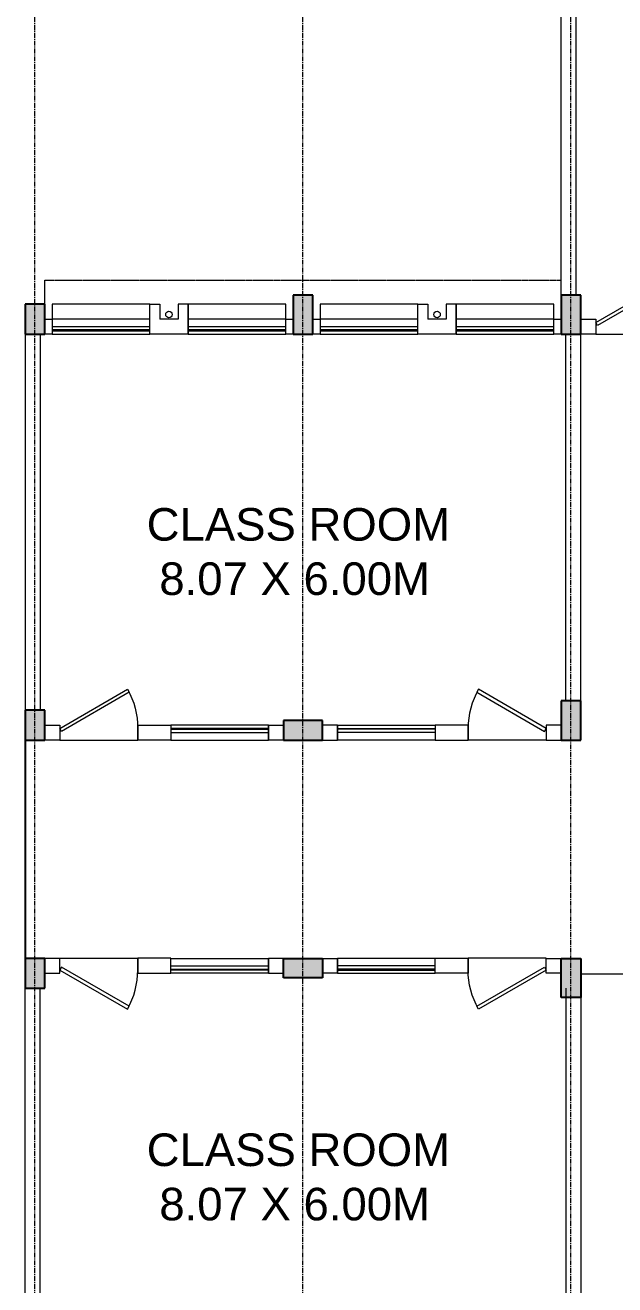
# Model space of a CAD drawing. Header units: inches. Extents: x 719368 to 6315912, y -2624014 to 446967.
# Drawn here: x 5478642 to 5487695, y -1995113 to -1975779 of the extents above; entities that cross this region are included whole.
import ezdxf
from ezdxf.lldxf.tags import DXFTag

# ---------------------------------------------------------------- set-up
doc = ezdxf.new("R2010")
doc.units = ezdxf.units.IN
doc.header["$LTSCALE"] = 20
doc.header["$MEASUREMENT"] = 0
doc.header["$PDMODE"] = 3
for name, pattern in [('CENTER', [2, 1.25, -0.25, 0.25, -0.25]), ('CENTER2', [1.125, 0.75, -0.125, 0.125, -0.125]), ('DASHED2', [0.375, 0.25, -0.125])]:
    doc.linetypes.add(name, pattern=pattern)
doc.layers.get('0').update_dxf_attribs({"color": 51, "lineweight": 30})
doc.layers.get('Defpoints').update_dxf_attribs({"lineweight": 25})
for name, color, linetype, lineweight in [('CLL LEV.', 252, 'Continuous', 18), ('COLUMN', 2, 'Continuous', 25), ('DIM', 7, 'Continuous', 13), ('DOOR', 43, 'Continuous', 13), ('FIXTURE', 15, 'DASHDOT', 9), ('GRID', 202, 'CENTER', 5), ('PROJ.', 30, 'DASHED2', 13), ('Text', 7, 'Continuous', 15), ('Ventilator', 6, 'DASHED', 20), ('WALL', 1, 'Continuous', 18), ('window', 71, 'Continuous', 18), ('Window-Wall', 7, 'Continuous', 20)]:
    doc.layers.add(name, color=color, linetype=linetype, lineweight=lineweight)
doc.layers.add('expension joint', color=248, linetype='Continuous')
doc.styles.add('L120', font='simplex.shx', dxfattribs={"height": 1})
doc.styles.add('Tabrej', font='romans.shx')
tags = doc.linetypes.add('DASHDOT', pattern=[1, 0.5, -0.25, 0, -0.25]).pattern_tags.tags
tags[10:11] = [DXFTag(74, 4), DXFTag(75, 0), DXFTag(340, '0'), DXFTag(46, 1.0), DXFTag(50, 0.0), DXFTag(44, 0.0), DXFTag(45, 0.0)]
tags[8:9] = [DXFTag(74, 4), DXFTag(75, 0), DXFTag(340, '0'), DXFTag(46, 1.0), DXFTag(50, 0.0), DXFTag(44, 0.0), DXFTag(45, 0.0)]
tags[6:7] = [DXFTag(74, 4), DXFTag(75, 0), DXFTag(340, '0'), DXFTag(46, 1.0), DXFTag(50, 0.0), DXFTag(44, 0.0), DXFTag(45, 0.0)]
tags[4:5] = [DXFTag(74, 4), DXFTag(75, 0), DXFTag(340, '0'), DXFTag(46, 1.0), DXFTag(50, 0.0), DXFTag(44, 0.0), DXFTag(45, 0.0)]
tags = doc.linetypes.add('DASHED', pattern=[0.75, 0.5, -0.25]).pattern_tags.tags
tags[6:7] = [DXFTag(74, 4), DXFTag(75, 0), DXFTag(340, '0'), DXFTag(46, 1.0), DXFTag(50, 0.0), DXFTag(44, 0.0), DXFTag(45, 0.0)]
tags[4:5] = [DXFTag(74, 4), DXFTag(75, 0), DXFTag(340, '0'), DXFTag(46, 1.0), DXFTag(50, 0.0), DXFTag(44, 0.0), DXFTag(45, 0.0)]
doc.dimstyles.new('DIM', dxfattribs={"dimtxt": 0.8, "dimasz": 0.4, "dimexe": 0.18, "dimexo": 0.0625, "dimgap": 0.1, "dimtad": 0, "dimdec": 3, "dimzin": 0, "dimdsep": 46, "dimtxsty": 'Tabrej', "dimcen": 0, "dimclrd": 251, "dimclre": 256, "dimclrt": 7, "dimadec": 0, "dimazin": 0, "dimtfac": 1, "dimtdec": 3, "dimtofl": 0, "dimtmove": 0, "dimatfit": 3, "dimfxl": 1, "dimtolj": 1, "dimtzin": 0, "dimlwd": -1, "dimlwe": -1, "dimarcsym": 0})

# ---------------------------------------------------------------- blocks, each defined once
blk = doc.blocks.new('VENTILATOR')
at = {"layer": 'Ventilator', "ltscale": 0.02}
for p, q in [((-0.18, -1.5), (-0.18, 0)), ((-0.165, 0), (-0.165, -1.5))]:
    blk.add_line(p, q, dxfattribs=at)
at = {"layer": 'Window-Wall'}
for p, q in [((-0.23, 0), (0, 0)), ((-0.23, -1.5), (-0.23, 0)), ((-0.115, 0), (-0.115, -1.5)), ((0, 0), (0, -1.5)), ((-0.23, -1.5), (0, -1.5))]:
    blk.add_line(p, q, dxfattribs=at)
blk = doc.blocks.new('*U81')
for p, q in [((0, 0), (0, 6)), ((40, 0), (40, 6))]:
    blk.add_line(p, q)
blk.add_lwpolyline([(0, 0), (34.64, -20), (35.52, -18.48), (0.88, 1.52)], close=True)
blk.add_arc((0, 0), 40, 330, 360)
blk = doc.blocks.new('New Doors')
at = {"layer": 'DOOR'}
blk.add_line((0, 0.18), (1.199, 0.18), dxfattribs=at)
at = {"layer": 'DOOR', "xscale": 0.0299845412869386, "yscale": 0.0299845412869386, "zscale": 0.0299845412869386}
blk.add_blockref('*U81', (0, 0), dxfattribs=at)
blk = doc.blocks.new('1.5 M Window')
at = {"layer": 'CLL LEV.'}
for p, q in [((-0.23, 0), (-0.46, 0)), ((-0.46, 0), (-0.46, -1.5)), ((-0.46, -1.5), (-0.23, -1.5))]:
    blk.add_line(p, q, dxfattribs=at)
at = {"layer": 'window'}
for p, q in [((-0.065, 0), (-0.065, -1.5)), ((-0.05, -1.5), (-0.05, 0))]:
    blk.add_line(p, q, dxfattribs=at)
at = {"layer": 'Window-Wall'}
for p, q in [((0, 0), (-0.23, 0)), ((-0.23, 0), (-0.23, -1.5)), ((-0.115, 0), (-0.115, -1.5)), ((0, -1.5), (0, 0)), ((-0.23, -1.5), (0, -1.5))]:
    blk.add_line(p, q, dxfattribs=at)
blk = doc.blocks.new('New Shaft')
at = {"layer": 'FIXTURE'}
blk.add_circle((0.327, -0.302), 0.05, dxfattribs=at)
at = {"layer": 'WALL'}
for p, q in [((0.035, 0), (0.62, 0)), ((0.035, 0), (0.035, -0.46)), ((0.62, 0), (0.62, -0.46)), ((0.185, -0.46), (0.185, -0.23)), ((0.185, -0.23), (0.47, -0.23)), ((0.47, -0.46), (0.47, -0.23)), ((0.035, -0.46), (0.185, -0.46)), ((0.62, -0.46), (0.47, -0.46))]:
    blk.add_line(p, q, dxfattribs=at)
blk = doc.blocks.new('*D775')
at = {"layer": 'Defpoints', "color": 0, "transparency": 16777216}
for p in [(5487172, -1990341), (5490522, -1990341), (5490522, -1990341)]:
    blk.add_point(p, dxfattribs=at)
at = {"layer": 'DIM', "transparency": 16777216}
for p, q in [((5487172, -1990341), (5487172, -1990341)), ((5490522, -1990341), (5490522, -1990341))]:
    blk.add_line(p, q, dxfattribs=at)
at = {"layer": 'DIM', "color": 251, "transparency": 16777216}
for p, q in [((5487173, -1990341), (5488845, -1990341)), ((5490522, -1990341), (5488850, -1990341))]:
    blk.add_line(p, q, dxfattribs=at)
for points in [[(5487173, -1990341), (5487173, -1990341), (5487172, -1990341)], [(5490522, -1990341), (5490522, -1990341), (5490522, -1990341)]]:
    blk.add_solid(points, dxfattribs=at)
at = {"layer": 'DIM', "color": 7, "transparency": 16777216, "insert": (5488847, -1990341), "char_height": 0.5, "attachment_point": 5, "style": 'Tabrej'}
blk.add_mtext('\\A1;3350.000\\P [10990\'-10"]', dxfattribs=at)
blk = doc.blocks.new('CU')
at = {"layer": 'WALL', "linetype": 'CENTER2'}
h = blk.add_hatch(color=256, dxfattribs=at)
h.dxf.hatch_style = 1
h.paths.add_polyline_path([(0, 0.035), (0, -0.265), (0.46, -0.265), (0.46, 0.035)])
at = {"layer": 'COLUMN', "linetype": 'CENTER2'}
blk.add_lwpolyline([(0, 0.035), (0, -0.265), (0.46, -0.265), (0.46, 0.035), (0, 0.035)], dxfattribs=at)
blk = doc.blocks.new('C2')
at = {"layer": 'COLUMN'}
h = blk.add_hatch(color=7, dxfattribs=at)
h.dxf.hatch_style = 1
h.paths.add_polyline_path([(0.3, 0), (0, 0), (0, -0.6), (0.3, -0.6)])
for p, q in [((0, 0), (0, -0.6)), ((0.3, 0), (0, 0)), ((0.3, -0.6), (0.3, 0)), ((0, -0.6), (0.3, -0.6))]:
    blk.add_line(p, q, dxfattribs=at)

msp = doc.modelspace()

# ---------------------------------------------------------------- linework, layer by layer
at = {"layer": 'expension joint'}
msp.add_line((5478642.4503, -1986751.7863), (5478642.4503, -1990101.7863), dxfattribs=at)
at = {"layer": 'GRID', "color": 190, "ltscale": 3}
for p, q in [((5482907.4502, -2014013.1905), (5482907.4502, -1964879.5209)), ((5487022.4502, -2014013.1905), (5487022.4502, -1964879.5209)), ((5478792.4503, -2014013.1905), (5478792.4503, -1965470.8594))]:
    msp.add_line(p, q, dxfattribs=at)
at = {"layer": 'PROJ.'}
for p, q in [((5478942.4503, -1980291.809), (5478942.4503, -1979691.809)), ((5478942.4503, -1979691.809), (5486872.4503, -1979691.809))]:
    msp.add_line(p, q, dxfattribs=at)
at = {"layer": 'WALL'}
for p, q in [((5486872.4502, -1979921.8317), (5486872.4502, -1974221.7863)), ((5487102.4502, -1979921.8317), (5487102.4502, -1974221.7863)), ((5478642.4503, -1980521.8317), (5478642.4503, -1986291.7863)), ((5478872.4503, -1980521.8317), (5478872.4503, -1986291.7863)), ((5486942.4502, -1986151.7863), (5486942.4502, -1980521.7863)), ((5487172.4502, -1986151.7863), (5487172.4502, -1980521.7863)), ((5478642.4503, -1996331.741), (5478642.4503, -1990561.7863)), ((5478872.4503, -1996331.741), (5478872.4503, -1990561.7863)), ((5486942.4502, -1990561.7863), (5486942.4502, -1996331.7863)), ((5487172.4502, -1990561.7863), (5487172.4502, -1996331.7863))]:
    msp.add_line(p, q, dxfattribs=at)
for points in [[(5479057.4503, -1980291.809), (5479057.4503, -1980521.809), (5478942.4503, -1980521.809), (5478942.4503, -1980291.809), (5479057.4503, -1980291.809)], [(5479057.4503, -1980291.8317), (5479057.4503, -1980521.8317), (5478942.4503, -1980521.8317), (5478942.4503, -1980291.8317), (5479057.4503, -1980291.8317)], [(5482757.4502, -1980291.8317), (5482757.4502, -1980521.8317), (5482642.4502, -1980521.8317), (5482642.4502, -1980291.8317), (5482757.4502, -1980291.8317)], [(5483172.4503, -1980291.8317), (5483172.4503, -1980521.8317), (5483057.4503, -1980521.8317), (5483057.4503, -1980291.8317), (5483172.4503, -1980291.8317)], [(5486872.4503, -1980291.8317), (5486872.4503, -1980521.8317), (5486757.4503, -1980521.8317), (5486757.4503, -1980291.8317), (5486872.4503, -1980291.8317)], [(5487172.4502, -1980521.7863), (5487172.4502, -1980291.7863), (5487402.4502, -1980291.7863), (5487402.4502, -1980521.7863), (5487172.4502, -1980521.7863)], [(5478942.4503, -1986751.7863), (5478942.4503, -1986521.7863), (5479172.4503, -1986521.7863), (5479172.4503, -1986751.7863), (5478942.4503, -1986751.7863)], [(5482377.4503, -1986751.7863), (5482377.4503, -1986521.7863), (5482607.4503, -1986521.7863), (5482607.4503, -1986751.7863), (5482377.4503, -1986751.7863)], [(5483437.4503, -1986751.7863), (5483437.4503, -1986521.7863), (5483207.4503, -1986521.7863), (5483207.4503, -1986751.7863), (5483437.4503, -1986751.7863)], [(5486872.4503, -1986751.7863), (5486872.4503, -1986521.7863), (5486642.4503, -1986521.7863), (5486642.4503, -1986751.7863), (5486872.4503, -1986751.7863)], [(5478942.4503, -1990101.7863), (5478942.4503, -1990331.7863), (5479172.4503, -1990331.7863), (5479172.4503, -1990101.7863), (5478942.4503, -1990101.7863)], [(5482377.4503, -1990101.7863), (5482377.4503, -1990331.7863), (5482607.4503, -1990331.7863), (5482607.4503, -1990101.7863), (5482377.4503, -1990101.7863)], [(5483437.4503, -1990101.7863), (5483437.4503, -1990331.7863), (5483207.4503, -1990331.7863), (5483207.4503, -1990101.7863), (5483437.4503, -1990101.7863)], [(5486872.4503, -1990101.7863), (5486872.4503, -1990331.7863), (5486642.4503, -1990331.7863), (5486642.4503, -1990101.7863), (5486872.4503, -1990101.7863)]]:
    msp.add_lwpolyline(points, dxfattribs=at)
for points in [[(5480371.8319, -1986751.9807), (5480371.8319, -1986521.7863), (5480877.4503, -1986521.7863), (5480877.4503, -1986751.9807)], [(5485443.0686, -1986751.9807), (5485443.0686, -1986521.7863), (5484937.4503, -1986521.7863), (5484937.4503, -1986751.9807)], [(5480371.8319, -1990101.5919), (5480371.8319, -1990331.7863), (5480877.4503, -1990331.7863), (5480877.4503, -1990101.5919)], [(5485443.0686, -1990101.5919), (5485443.0686, -1990331.7863), (5484937.4503, -1990331.7863), (5484937.4503, -1990101.5919)]]:
    msp.add_lwpolyline(points, close=True, dxfattribs=at)

# ---------------------------------------------------------------- block references
at = {"layer": 'COLUMN', "color": 5, "xscale": 1000, "yscale": 1000, "zscale": 1000}
for p in [(5482757.4502, -1979921.8317), (5486872.4502, -1979921.8317), (5486872.4502, -1986151.7863)]:
    msp.add_blockref('C2', p, dxfattribs=at)
at = {"layer": 'COLUMN', "linetype": 'CENTER2', "xscale": 1000, "yscale": 1000, "zscale": 1000, "rotation": 270}
for p in [(5478907.4503, -1980061.8317), (5478907.4503, -1986291.7863), (5478907.4503, -1990101.7863)]:
    msp.add_blockref('CU', p, dxfattribs=at)
at = {"layer": 'COLUMN', "color": 5, "yscale": 1000, "zscale": 1000}
for p, xscale, rotation in [((5483207.4503, -1986451.7863), 1000, 270), ((5483207.4503, -1990401.7863), -1000, 270), ((5486872.4502, -1990701.7863), -1000, 180)]:
    msp.add_blockref('C2', p, dxfattribs=dict(at, xscale=xscale, rotation=rotation))
at = {"layer": 'WALL', "yscale": 1000, "zscale": 1000}
for name, p, xscale, rotation in [('New Doors', (5487402.4502, -1980342.0735), -1000, 180), ('1.5 M Window', (5480557.4503, -1980521.8317), 1000, 270), ('New Shaft', (5481177.4503, -1980521.8317), 1000, 180), ('1.5 M Window', (5482642.4503, -1980521.8317), 1000, 270), ('1.5 M Window', (5484672.4503, -1980521.8317), 1000, 270), ('New Shaft', (5485292.4503, -1980521.8317), 1000, 180), ('1.5 M Window', (5486757.4503, -1980521.8317), 1000, 270), ('New Doors', (5479172.4503, -1986572.0735), -1000, 180), ('New Doors', (5486642.4503, -1986572.0735), 1000, 180), ('VENTILATOR', (5480877.4503, -1986751.7863), -1000, 90), ('VENTILATOR', (5484937.4503, -1986751.7863), 1000, 270), ('VENTILATOR', (5480877.4503, -1990101.7863), 1000, 90), ('VENTILATOR', (5484937.4503, -1990101.7863), -1000, 270)]:
    msp.add_blockref(name, p, dxfattribs=dict(at, xscale=xscale, rotation=rotation))
for p, xscale in [((5479172.4503, -1990281.4992), 1000), ((5486642.4503, -1990281.4992), -1000)]:
    msp.add_blockref('New Doors', p, dxfattribs=dict(at, xscale=xscale))

# ---------------------------------------------------------------- texts
at = {"layer": 'Text', "lineweight": 30, "char_height": 500, "attachment_point": 1, "style": 'L120'}
for insert, width in [((5480508.0231, -1983190.8525), 4656.436871), ((5480508.0231, -1992789.9113), 4822.280723)]:
    msp.add_mtext('{\\fArial|b0|i0|c0|p34;CLASS ROOM\\P 8.07 X 6.00M}', dxfattribs=dict(at, insert=insert, width=width))

# ---------------------------------------------------------------- dimensions: what is measured, and where the dimension line sits
at = {"layer": 'DIM'}
dim = msp.add_linear_dim(base=(5490522.4502, -1990341.1519), p1=(5487172.4502, -1990341.1519), p2=(5490522.4502, -1990341.1519), text='<>\\P[]', dimstyle='DIM', override={"dimtxt": 0.5, "dimarcsym": 1}, dxfattribs=at)
dim.commit()
dim.dimension.update_dxf_attribs({"geometry": '*D775', "text_midpoint": (5488847.4502, -1990341.1519)})

doc.saveas('drawing.dxf')
